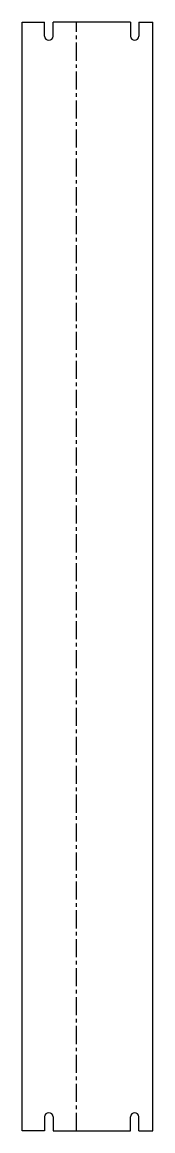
# Model space of a CAD drawing. Extents: x -26 to 83, y -908 to 12.
import ezdxf

# ---------------------------------------------------------------- set-up
doc = ezdxf.new("R2010")
doc.units = 0
doc.header["$MEASUREMENT"] = 0
doc.linetypes.add('AXES', pattern=[24, 15, -3, 3, -3])
doc.layers.get('0').update_dxf_attribs({"linetype": 'CONTINUOUS'})

msp = doc.modelspace()

# ---------------------------------------------------------------- linework, layer by layer
at = {"color": 7, "ltscale": 0.4625}
for p, q in [((-25.5, 11.5), (-7, 11.5)), ((-7, -908.5), (-25.5, -908.5))]:
    msp.add_line(p, q, dxfattribs=at)
at = {"color": 7}
for p, q in [((-25.5, -908.5), (-25.5, 11.5)), ((64.08171, 11.5), (0, 11.5)), ((82.58171, -908.5), (82.58171, 11.5)), ((0, -908.5), (64.08171, -908.5))]:
    msp.add_line(p, q, dxfattribs=at)
at = {"color": 7, "ltscale": 0.2875}
for p, q in [((-7, 0), (-7, 11.5)), ((0, 0), (0, 11.5)), ((64.08171, 11.5), (64.08171, 0)), ((71.08171, 11.5), (82.58171, 11.5)), ((71.08171, 11.5), (71.08171, 0)), ((-7, -897), (-7, -908.5)), ((0, -897), (0, -908.5)), ((64.08171, -908.5), (64.08171, -897)), ((71.08171, -908.5), (71.08171, -897)), ((71.08171, -908.5), (82.58171, -908.5))]:
    msp.add_line(p, q, dxfattribs=at)
at = {"color": 1, "linetype": 'AXES'}
msp.add_line((19.540855, -908.5), (19.540855, 11.5), dxfattribs=at)
at = {"color": 7}
for centre, start, end in [((-3.5, 0), 180, 0), ((67.58171, 0), 180, 360), ((-3.5, -897), 360, 180), ((67.58171, -897), 0, 180)]:
    msp.add_arc(centre, 3.5, start, end, dxfattribs=at)

doc.saveas('drawing.dxf')
